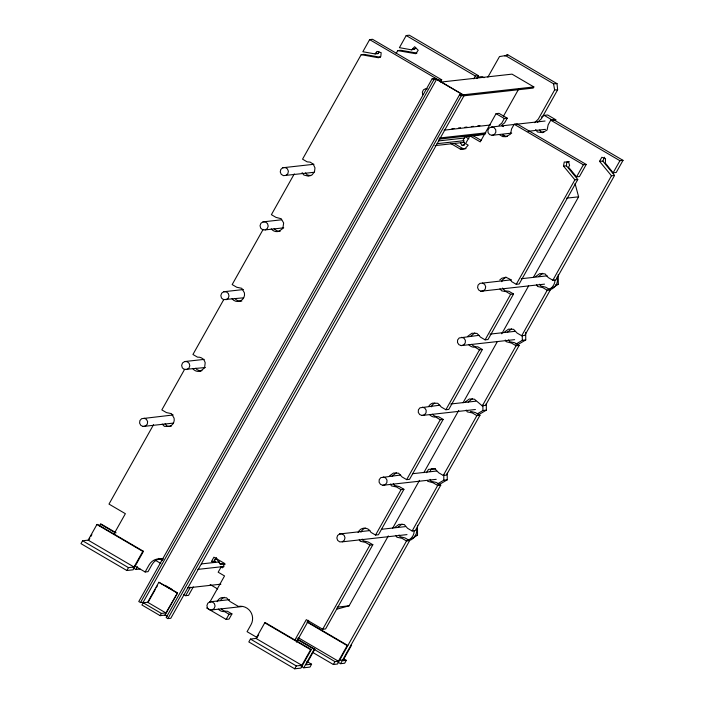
<?xml version="1.0" encoding="UTF-8"?>
<svg xmlns="http://www.w3.org/2000/svg" width="704" height="704" viewBox="0 0 704 704"><rect width="100%" height="100%" fill="white"/><g stroke="black" fill="none" stroke-linecap="round" stroke-linejoin="round"><path stroke-width="1.06" d="M499.77 279.946L501.89 278.23L505.877 277.244L510.013 279.224L511.676 281.635L516.261 284.319L519.156 284.002L577.782 179.52L566.465 165.845L566.738 162.017L569.378 161.682M577.782 179.52L574.895 179.846L563.482 166.038L564.265 162.017L568.612 162.14L569.598 165.396L568.489 167.165L576.55 176.889L579.445 176.563L586.238 164.454L517.07 123.939L514.175 124.265L511.562 128.92L510.541 134.068L506.097 136.708L502.691 136.594L499.734 134.86M501.776 281.697L502.489 279.822L505.982 277.209M535.762 276.496L539.651 273.636L545.063 273.9L548.258 277.561L552.842 280.245L555.94 279.893L614.566 175.428L602.853 161.137L604.551 157.212M430.003 471.645L431.358 468.811L435.354 468.644M440.66 81.664L441.707 79.807L372.53 39.292L369.635 39.618L362.842 51.735L375.126 53.926L378.022 53.61L378.954 51.726M82.597 540.769L80.978 543.646L126.852 570.513L133.082 569.818L143.466 551.311L97.592 524.445L96.923 524.515L88.15 540.144L82.597 540.769L128.462 567.635L134.024 567.01L142.798 551.382L143.466 551.311M88.766 540.17L89.804 538.322M90.842 536.474L91.881 534.618M153.551 424.679L108.988 504.09L125.374 513.691L113.634 534.591M184.677 369.204L161.841 409.904L166.426 412.588L171.477 413.644L174.09 418.194A7.154 7.022 83.6 0 1 169.426 426.501L164.34 426.325L162.228 424.081M223.898 299.323L192.94 354.482L197.525 357.166A7.154 7.022 83.6 0 1 205.19 362.771L204.565 367.875L200.526 371.078A7.154 7.022 83.6 0 1 192.799 368.658M263.12 229.434L232.17 284.574L236.755 287.258L241.806 288.323L244.42 292.864A7.154 7.022 83.6 0 1 232.03 298.751M294.281 173.897L271.392 214.685L275.977 217.369L281.222 218.733L283.642 222.974L282.867 228.422L278.978 231.29A7.154 7.022 83.6 0 1 271.251 228.862M380.477 57.27L364.074 54.366L361.178 54.683L302.553 159.166L307.129 161.85L310.191 162.14L313.262 164.164L314.978 167.904L314.503 171.75L312.057 174.891L308.484 176.176L303.873 175.023L302.113 172.638M99.414 525.976L100.452 524.128L101.13 524.049L116.107 532.822M396.141 53.495L397.751 50.618L400.858 50.274L416.935 53.099M476.916 78.505L478.482 75.706L409.314 35.2L406.208 35.543L399.414 47.661L411.699 49.861L416.134 48.286M126.852 570.513L128.462 567.635M133.135 567.846L135.942 569.492L137.5 566.72M134.798 565.919L145.138 571.982L149.09 564.951A12.285 12.047 83.6 0 1 163.231 559.398M432.186 78.681L138.767 601.542L140.501 602.554L143.167 602.254L436.577 79.402L462.246 94.433L459.58 94.732L166.17 617.584L167.895 618.596L170.79 618.279L464.2 95.418L435.081 78.364L432.186 78.681L433.91 79.693L436.577 79.402M140.501 602.554L433.91 79.693M165.097 615.102L177.558 592.9L165.854 612.938L147.646 602.272L143.185 602.774L141.935 604.991L160.142 615.657L165.097 615.102L166.962 616.194M147.646 602.272L158.858 582.287L177.558 592.9M148.456 601.665L155.206 589.635M156.244 587.787L157.282 585.939M160.142 615.657L161.383 613.43L165.854 612.938M167.895 618.596L461.314 95.744L464.2 95.418M473.818 78.848L475.385 76.058L478.482 75.706M183.779 594.607L185.645 595.698L190.397 587.224M193.292 586.907L188.54 595.373L185.645 595.698M211.526 561.44L214.412 561.114L215.785 561.915L212.89 562.241L211.526 561.44L213.91 557.181L224.831 563.578L222.446 567.838L221.082 567.037L218.17 572.211L224.541 575.942L209.748 602.307M214.412 561.114L216.33 557.709M469.436 136.127L465.089 136.611L463.223 139.946L464.746 144.153L462.158 145.499L460.478 142.956M481.246 140.457L472.833 135.529L469.938 135.854L465.582 143.625L468.195 145.174L465.018 148.702L460.372 149.142L450.498 143.334M501.943 124.969L504.627 122.839L507.241 118.184L498.951 113.335L496.065 113.652L480.225 141.874L469.938 135.854M503.351 116.38L518.927 88.616M507.241 118.184L504.346 118.51L501.732 123.165L499.048 125.286M226.151 619.423L229.055 614.24L231.95 613.914L229.038 619.098L226.151 619.423L206.58 607.957M440.862 82.078L512.019 74.14L533.861 86.935L533.218 88.079L463.144 95.894M487.881 77.123L499.506 56.566L505.49 55.59L553.546 83.776L554.629 89.954L538.305 119.09L534.644 122.672M505.49 55.59L507.707 54.771L557.04 83.662L557.621 89.822L541.402 118.747L537.574 122.25M250.43 639.056L248.82 641.934L294.694 668.8L300.925 668.105L311.309 649.598L265.434 622.732L264.766 622.811L255.992 638.44L250.43 639.056L296.305 665.922L301.866 665.306L310.64 649.678L311.309 649.598M257.646 636.61L258.685 634.762M614.566 175.428L611.468 175.771L599.544 161.322L601.832 157.274L605.528 158.55L605.352 163.126L613.122 172.814L616.22 172.471L623.022 160.354L553.846 119.847L550.748 120.19L548.134 124.846L547.114 129.994L542.67 132.634L537.407 131.965L535.656 129.492M294.58 640.561L306.31 619.652L322.696 629.253L325.591 628.927L372.838 544.729L368.254 542.045L363.308 540.83L362.226 539.079M296.41 642.136L308.678 620.286M294.694 668.8L296.305 665.922M322.696 629.253L369.943 545.054L372.838 544.729M375.558 535.058L401.051 489.632L403.938 489.306L378.444 534.741L375.558 535.058L370.973 532.374A7.154 7.022 83.6 0 0 358.072 532.488M406.657 479.635L440.273 419.725L443.168 419.408L409.552 479.318L406.657 479.635L402.072 476.951L398.552 473.202L393.466 473.035L389.444 475.983M445.887 409.737L479.494 349.835L482.39 349.51L448.774 409.411L445.887 409.737L441.302 407.053L437.774 403.304L432.696 403.128A7.154 7.022 83.6 0 0 428.789 406.358M485.1 339.847L510.655 294.316L513.55 293.99L487.995 339.522L485.1 339.847L480.524 337.163L476.995 333.414L471.918 333.238L467.896 336.195M516.261 284.319L574.895 179.846M576.55 176.889L583.352 164.771L586.238 164.454M303.785 667.788L314.169 649.282L314.838 649.202L306.073 664.831L311.59 664.215L309.98 667.093L303.785 667.788L300.978 666.142M336.459 609.277L349.096 605.81L388.335 535.894M392.638 528.229L419.514 480.339M423.808 472.674L458.744 410.414M463.047 402.75L497.446 341.449M501.75 333.793L528.625 285.894M533.465 277.279L578.609 196.821L575.054 183.55M312.743 652.432L333.335 664.488L334.946 661.61L338.413 661.223L347.186 645.603L347.855 645.524L307.604 621.949M337.762 662.042L340.569 663.687L409.622 540.628L406.525 540.971L337.471 664.03L333.335 664.488M412.13 530.983L437.677 485.461L440.774 485.118L415.228 530.64L412.13 530.983L407.546 528.299L404.237 524.506L398.939 524.374L395.05 527.234M443.282 475.464L476.881 415.606L479.978 415.263L446.38 475.121L443.282 475.464L438.706 472.78L435.178 469.031L428.498 469.339L426.518 472.71M521.69 335.755L547.228 290.233L550.334 289.89L524.788 335.412L521.69 335.755L517.106 333.071L513.577 329.322L508.499 329.146L504.478 332.103M552.842 280.245L611.468 175.771M613.122 172.814L619.925 160.706L623.022 160.354M508.605 339.882L509.714 341.722L514.598 342.725L519.182 345.4L485.584 405.266L482.293 405.909L474.382 399.177L469.295 399.001L465.274 401.958M343.508 658.706L346.315 660.343L344.696 663.221L340.569 663.687M482.293 405.909L516.076 345.752L519.182 345.4M375.126 53.926L376.948 51.401L381.163 52.677L380.811 56.47L378.462 57.754L361.178 54.683M411.699 49.861L414.665 46.719L418.202 50.239L415.738 53.724L397.751 50.618M313.975 164.27L282.7 167.754L280.799 169.444L280.245 171.952L281.248 174.319L283.422 175.648L313.975 172.295M285.93 175.419L287.83 173.73L288.385 171.222L287.39 168.854L285.217 167.526L282.7 167.754M470.598 336.354L474.813 332.913M507.39 332.244L511.597 328.803M468.186 402.098L472.393 398.658M392.146 476.142L396.361 472.71M538.551 276.558L542.749 273.293M397.839 527.296L402.046 524.031M369.758 530.596L339.557 533.966L337.559 535.524L336.838 537.988L337.682 540.417L339.768 541.886L342.285 541.825L407 534.609M342.285 541.825L344.291 540.267L345.013 537.803L344.168 535.374L342.082 533.905L339.557 533.966M204.239 359.366L184.624 361.557L182.521 362.974L181.641 365.376L182.318 367.858L184.298 369.468L205.348 367.523M186.824 369.591L188.927 368.174L189.807 365.763L189.13 363.282L187.15 361.68L184.624 361.557M281.556 219.798L263.032 221.866L260.92 223.265L260.031 225.676L260.7 228.158L262.68 229.777L265.197 229.9L283.721 227.832M265.197 229.9L267.309 228.492L268.198 226.09L267.529 223.608L265.558 221.989L263.032 221.866M243.434 289.538L223.819 291.729L221.716 293.137L220.827 295.539L221.496 298.03L223.467 299.64L243.426 297.827M225.993 299.772L228.105 298.364L228.994 295.953L228.316 293.471L226.345 291.861L223.819 291.729M229.548 599.641L209.942 601.832L207.812 603.214L206.906 605.607L207.548 608.106L209.51 609.734L212.027 609.893L242.537 606.487M212.027 609.893L214.157 608.502L215.063 606.109L214.421 603.618L212.458 601.982L209.942 601.832M476.846 78.1L478.702 77L482.134 76.613L484.009 77.713M541.455 117.022L544.236 115.377L547.668 114.99L556.081 119.918L553.502 120.208M549.938 289.282L558.298 284.346L558.246 274.481M515.812 344.168L522.306 340.331L525.738 339.944L525.703 332.27M517.387 344.89L525.738 339.944M477.338 413.829L482.918 410.529L486.35 410.15L486.314 403.577M477.99 415.087L486.35 410.15M437.316 484.044L443.819 480.198L447.251 479.82L447.216 473.238M438.891 484.757L447.251 479.82M411.946 538.507L417.516 535.216L417.472 525.351M504.83 55.994L507.707 54.771M545.072 121.026L491.682 126.984L489.324 127.89L487.951 130.046L488.083 132.616L489.667 134.622L492.105 135.3L511.72 133.118M492.105 135.3L494.463 134.394L495.845 132.238L495.713 129.668L494.12 127.662L491.682 126.984M479.072 335.333L459.202 337.946L457.618 339.944L457.494 342.514L458.876 344.67L461.234 345.594L514.633 339.645M461.234 345.594L463.672 344.934L465.256 342.936L465.379 340.366L463.998 338.202L461.63 337.278M439.859 405.205L419.989 407.81L418.405 409.816L418.282 412.386L419.672 414.542L422.03 415.466L475.42 409.508M422.03 415.466L424.468 414.797L426.052 412.799L426.175 410.23L424.785 408.074L422.426 407.15M400.69 475.024L380.82 477.629L379.227 479.626L379.095 482.196L380.477 484.361L382.835 485.285L436.225 479.336M382.835 485.285L385.273 484.634L386.857 482.636L386.989 480.066L385.616 477.902L383.258 476.969M173.219 414.955L141.618 418.686L139.894 420.57L139.594 423.122L140.818 425.374L143.114 426.466L173.307 423.104M143.114 426.466L145.587 425.982L147.312 424.107L147.611 421.555L146.388 419.302L144.091 418.202M202.022 370.647L200.024 370.999L196.909 369.574L195.862 368.21M460.372 149.142L466.03 148.597M511.518 279.814L479.89 283.378L478.051 285.129L477.585 287.654L478.667 289.986L480.876 291.236L544.509 284.143M480.876 291.236L483.384 290.919L485.223 289.159L485.69 286.634L484.616 284.302L482.398 283.061M441.707 79.807L438.812 80.124L369.635 39.618M462.704 94.864L533.861 86.935M451.906 128.735L454.062 128.498M458.374 128.022L460.53 127.776M464.842 127.301L466.998 127.054M471.31 126.579L473.466 126.333M477.778 125.858L479.934 125.611M444.074 130.161L490.433 124.995M439.507 138.01L485.866 132.845M438.865 139.163L485.223 133.989M471.61 135.881L484.651 134.429M438.733 140.906L464.605 138.019M528.07 131.287L545.503 129.351M437.061 143.686L464.015 140.677M434.966 145.622L464.077 142.375M462.158 145.499L464.332 145.262M566.658 198.15L578.609 196.821M521.224 278.731L547.105 275.845M555.852 284.618L558.298 284.346M489.966 334.118L515.029 331.329M450.754 403.99L475.816 401.192M412.676 473.695L436.647 471.02M381.621 529.276L405.354 526.627M415.043 535.489L417.516 535.216M214.641 559.258L216.814 559.02M135.942 569.492L140.07 569.034M201.353 563.93L219.683 561.88M145.138 571.982L148.034 571.657L151.976 564.626A12.285 12.047 83.6 0 1 162.888 558.483M216.146 558.034L220.07 563.966L223.326 563.605M197.859 569.395L223.731 566.509M221.082 567.037L223.969 566.711M187.475 587.902L220.889 584.17M337.146 607.147L349.096 605.81M350.953 645.181L351.622 645.102L342.857 660.73L346.315 660.343M339.548 660.326L342.646 659.982M563.482 166.038L566.465 165.845M599.544 161.322L602.853 161.137M554.629 89.954L557.621 89.822M553.546 83.776L557.04 83.662M171.283 426.175L167.156 426.175L165.088 423.826M507.285 136.33L505.586 136.268L502.63 134.534M220.07 563.966L225.069 564.3M543.858 132.097L540.989 131.806L539.634 130.082M427.354 88.915L425.691 88.66L423.447 89.839L422.33 92.145L422.752 94.679M412.606 48.946L414.621 49.271M375.971 53.24L378.022 53.61M310.763 175.648L307.296 174.988L305.571 172.902M470.448 411.365L475.394 412.579L479.978 415.263M427.557 481.246L433.092 482.777L437.677 485.461M454.186 143.484L463.179 148.729M544.236 115.377L552.649 120.305M406.208 35.543L475.385 76.058M550.748 120.19L619.925 160.706M496.065 113.652L504.346 118.51M514.175 124.265L583.352 164.771M459.58 94.732L461.314 95.744M501.688 125.576L503.439 126.606M502.542 135.062L504.425 136.162M465.089 136.611L468.855 138.82M550.334 289.89L545.75 287.206L540.804 285.991L539.713 284.24M547.228 290.233L542.652 287.549L537.592 286.493L536.554 284.671M513.55 293.99L508.966 291.306L505.094 290.84L502.445 288.059M510.655 294.316L506.07 291.632L501.688 290.849L499.954 288.798M516.076 345.752L511.5 343.068L506.246 341.695L505.278 340.006M482.39 349.51L477.805 346.834A7.154 7.022 83.6 0 1 471.662 344.335M479.494 349.835L474.918 347.151A7.154 7.022 83.6 0 1 468.767 344.661M476.881 415.606L472.296 412.922L467.245 411.858L466.198 410.045M443.168 419.408L438.583 416.724A7.154 7.022 83.6 0 1 432.441 414.234M440.273 419.725L435.697 417.041A7.154 7.022 83.6 0 1 429.546 414.55M440.774 485.118L436.198 482.434L431.015 481.307L430.074 479.336M403.938 489.306L399.362 486.622L394.407 485.417L393.325 483.657M401.051 489.632L396.466 486.948L391.415 485.883L390.368 484.07M409.622 540.628L405.038 537.944L400.092 536.73L399.01 534.978M406.525 540.971L401.94 538.287L396.889 537.231L395.842 535.41M369.943 545.054L365.367 542.37L360.307 541.306L359.269 539.493M306.926 622.028L347.186 645.603M210.162 584.558L217.668 588.958M298.162 637.648L338.413 661.223M297.053 638.792L314.838 649.202M100.452 524.128L115.438 532.893M158.69 558.386L162.43 560.578M297.317 639.417L334.946 661.61M96.923 524.515L142.798 551.382M264.766 622.811L310.64 649.678M155.197 560.173L160.82 563.455M231.95 613.914L227.366 611.23A7.154 7.022 83.6 0 1 221.214 608.74M229.055 614.24L224.47 611.556A7.154 7.022 83.6 0 1 218.328 609.066M306.909 661.478L311.59 664.215M257.426 637.736L247.078 631.682L251.029 624.65A12.285 12.047 83.6 0 0 238.392 606.426L230.085 601.559L226.556 597.81L221.478 597.643A7.154 7.022 83.6 0 0 217.184 601.674M88.15 540.144L134.024 567.01M255.992 638.44L301.866 665.306M165.097 585.314L172.383 589.582M158.858 582.287L177.065 592.953M165.15 614.97L167.033 616.07M143.185 602.774L161.383 613.43M522.289 335.949L522.306 340.331M482.882 405.055L482.918 410.529M443.793 474.716L443.819 480.198M414.198 530.869A10.252 10.058 83.6 0 1 407.273 540.584M416.583 528.73A10.252 10.058 83.6 0 1 408.936 540.549M554.99 280.034A10.252 10.058 83.6 0 1 548.064 289.749M557.172 277.006A10.252 10.058 83.6 0 1 549.727 289.714M431.297 406.833A7.154 7.022 83.6 0 1 434.799 403.119M360.967 532.162A7.154 7.022 83.6 0 1 365.262 528.132M220.458 600.547A7.154 7.022 83.6 0 1 224.365 597.318M241.824 301.074A7.154 7.022 83.6 0 1 234.925 298.434M280.183 231.299A7.154 7.022 83.6 0 1 274.146 228.545"/></g></svg>
